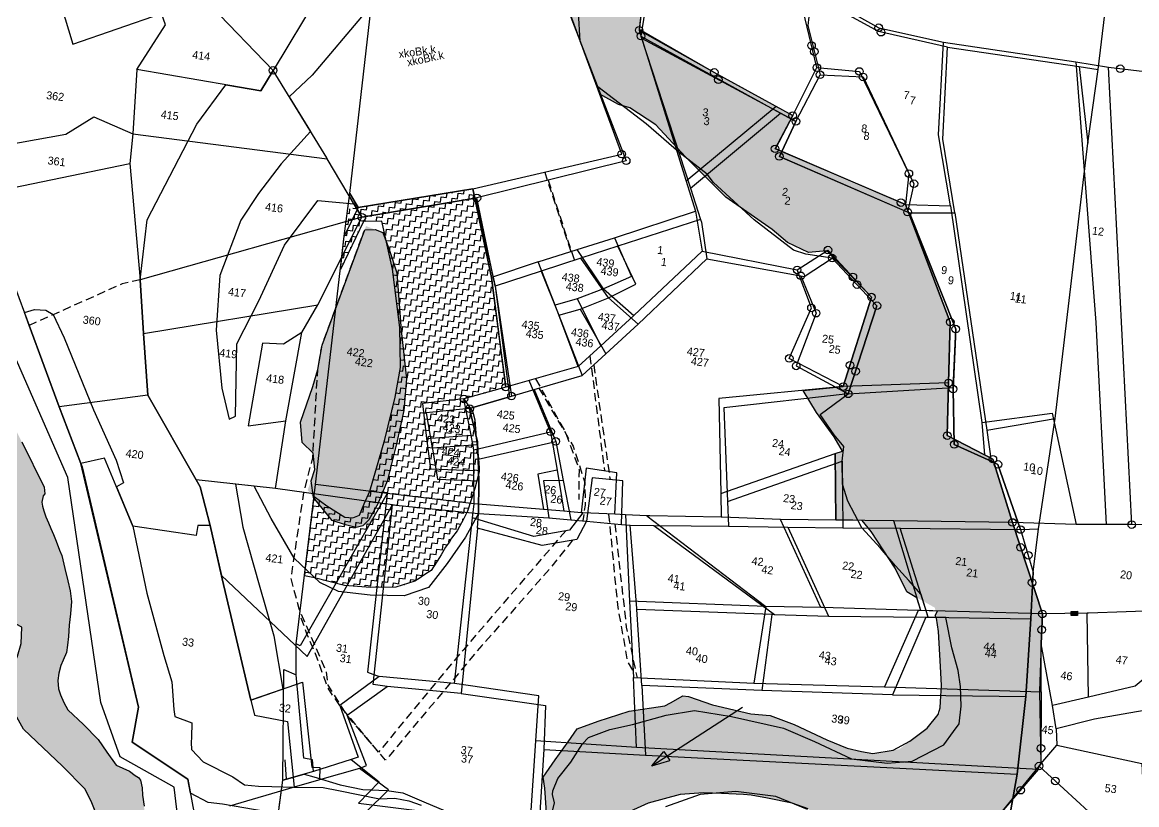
# Model space of a CAD drawing. Header units: metres. Extents: x 284220 to 286737, y 2014914 to 2019184.
# Drawn here: x 285398 to 286076, y 2017607 to 2018083 of the extents above; entities that cross this region are included whole.
import ezdxf
from ezdxf.enums import TextEntityAlignment as Align

# ---------------------------------------------------------------- set-up
doc = ezdxf.new("R2010")
doc.units = ezdxf.units.M
doc.header["$MEASUREMENT"] = 0
doc.linetypes.add('DASHED', pattern=[0.75, 0.5, -0.25])
for name, color, linetype in [('LINE_FOOTPATH', 1, 'DASHED'), ('OFF', 1, 'Continuous'), ('POLY_HATCH', 12, 'Continuous'), ('POLY_PARCEL', 6, 'Continuous'), ('POLY_WATER', 4, 'Continuous'), ('SYM_ARROW', 1, 'Continuous'), ('SYM_STONE', 1, 'Continuous'), ('TEXT_MAPIN', 7, 'Continuous'), ('TEXT_PARCEL', 7, 'Continuous')]:
    doc.layers.add(name, color=color, linetype=linetype)
doc.styles.add('TEXT_MAP', font='', dxfattribs={"height": 2.5})
doc.styles.get('TEXT_MAP').set_extended_font_data('Kruti Dev 050')
pattern_1 = [(356.61364, (284345.1716, 2016820.4153), (3.52002, 3.126719), [3.329182, -3.329182]), (86.61364, (284348.495, 2016820.2186), (-3.126719, 3.52002), [3.329182, -3.329182])]
pattern_2 = [(356.61364, (285447.549, 2016812.835), (3.52002, 3.126719), [3.329182, -3.329182]), (86.61364, (285450.8724, 2016812.6385), (-3.126719, 3.52002), [3.329182, -3.329182])]

# ---------------------------------------------------------------- blocks, each defined once
blk = doc.blocks.new('STONE')
blk.add_circle((0, 0), 0.851)
blk = doc.blocks.new('STONESQUAREFILLED')
blk.add_hatch(color=256).paths.add_polyline_path([(0.7, -0.48), (0.7, 0.48), (-0.7, 0.48), (-0.7, -0.48)])
blk.add_lwpolyline([(-0.7, 0.48), (0.7, 0.48), (0.7, -0.48), (-0.7, -0.48)], close=True)
blk = doc.blocks.new('ARROWASPECT')
h = blk.add_hatch(color=256)
h.paths.add_polyline_path([(2.85, -2.85), (3.72, -1.98), (0, 0)])
h.paths.add_polyline_path([(0, 0), (1.98, -3.72), (2.85, -2.85)])
for points in [[(0, 0), (17.15, -17.15)], [(0, 0), (1.98, -3.72)], [(0, 0), (3.72, -1.98)], [(3.72, -1.98), (1.98, -3.72)]]:
    blk.add_lwpolyline(points)
blk = doc.blocks.new('4423')
at = {"layer": 'POLY_HATCH'}
h = blk.add_hatch(dxfattribs=at)
h.set_pattern_fill('ZIGZAG', color=256, scale=26.633459, angle=-3.38636, style=0)
h.set_pattern_definition(pattern_1)
h.paths.add_polyline_path([(285494.35, 2018155.42), (285493.41, 2018162.2), (285483.11, 2018178.04), (285479.11, 2018189.37), (285455.23, 2018191.35), (285458.69, 2018174.11), (285463.03, 2018153.28), (285492.53, 2018139.52), (285493.88, 2018147.38)])
h.paths.add_polyline_path([(285601.42, 2017784.07), (285598.25, 2017763.82), (285594.19, 2017741.16), (285585.41, 2017714.97), (285576.4, 2017711.97), (285562.78, 2017715.56), (285546.97, 2017732.8), (285550.56, 2017745.39), (285548.77, 2017755.19), (285541.78, 2017761.04), (285540.17, 2017773.17), (285546.12, 2017794.93), (285548.38, 2017805.21), (285550.02, 2017820.04), (285571.81, 2017892.81), (285582.04, 2017889.6), (285591.61, 2017868.21), (285596.86, 2017831.68), (285601.76, 2017803.06)], flags=17)
h = blk.add_hatch(dxfattribs=at)
h.set_pattern_fill('ZIGZAG', color=256, scale=26.633459, angle=-3.38636, style=0)
h.set_pattern_definition(pattern_2)
h.paths.add_polyline_path([(285927.12, 2017789.74), (285925.88, 2017821.27), (285924.61, 2017857.68), (285893.3, 2017926.26), (285813.6, 2017954.8), (285822.62, 2017975.08), (285773.9, 2017997.97), (285727.61, 2018020.82), (285729.87, 2018063.45), (285717.29, 2018101.3), (285692.51, 2018124.41), (285642.21, 2018157.63), (285627.84, 2018151.89), (285597.42, 2018179.97), (285575.85, 2018188.54), (285570.43, 2018100.72), (285589.46, 2018102.71), (285617.24, 2018108.85), (285636.67, 2018114.72), (285647.83, 2018105.27), (285647.92, 2018090.22), (285666.32, 2018071.46), (285706.42, 2017980.51), (285718.12, 2017975.08), (285724.87, 2017973.43), (285741.16, 2017964.38), (285760.04, 2017946.45), (285785.8, 2017923.75), (285814.66, 2017906.16), (285824.21, 2017899.06), (285837.3, 2017893.93), (285848.22, 2017895.55), (285876.58, 2017869.65), (285863.15, 2017815.02), (285839.39, 2017811.23), (285848.01, 2017798.45), (285859.65, 2017784.68), (285865.12, 2017776.4), (285860.83, 2017774.76), (285863.73, 2017735), (285874.01, 2017735.53), (285879.5, 2017735.81), (285885.4, 2017729.43), (285893.19, 2017719.01), (285900.98, 2017708.58), (285908.89, 2017694.73), (285926.32, 2017686.37), (285926.74, 2017684.46), (285927.89, 2017684.5), (285927.13, 2017682.63), (285929.37, 2017672.34), (285933.1, 2017641.58), (285933.16, 2017630.49), (285933.32, 2017624.06), (285926.27, 2017614.09), (285910.46, 2017600.52), (285893.65, 2017596.72), (285879.28, 2017599.12), (285866.75, 2017603.29), (285846.67, 2017611.32), (285831.97, 2017615.62), (285820.27, 2017616.01), (285797.13, 2017619.87), (285782.41, 2017623.86), (285779, 2017624.06), (285768.84, 2017617.55), (285747.5, 2017612.85), (285729.32, 2017605.83), (285717.16, 2017600.32), (285712.32, 2017592.2), (285705.12, 2017581.11), (285698.56, 2017570.29), (285700.04, 2017563.66), (285703.77, 2017536), (285704.27, 2017536.16), (285713.04, 2017540.68), (285716.12, 2017544.91), (285735.78, 2017545.88), (285745.35, 2017549.67), (285762.39, 2017558.62), (285781.15, 2017564.99), (285794.97, 2017566.97), (285805.89, 2017567.26), (285823.5, 2017567.47), (285846.42, 2017564.67), (285858.19, 2017561.36), (285868.4, 2017554.84), (285874.13, 2017549.57), (285884.61, 2017542.41), (285893.72, 2017538.44), (285892.25, 2017529.5), (285876.06, 2017534.82), (285848.44, 2017541.59), (285849.22, 2017528.69), (285899.68, 2017509.21), (285916.76, 2017502.8), (285933.98, 2017521.97), (285953.19, 2017542.5), (285968.27, 2017559.15), (285995.52, 2017597.03), (285992, 2017640.43), (285991.23, 2017668.81), (285990.74, 2017686.76), (285969.39, 2017740.29), (285955.27, 2017777.38)])
h = blk.add_hatch(dxfattribs=at)
h.set_pattern_fill('ZIGZAG', color=256, scale=26.633459, angle=-3.38636, style=0)
h.set_pattern_definition(pattern_1)
h.paths.add_polyline_path([(285539.94, 2017218.12), (285539.27, 2017220.93), (285534.83, 2017220.79), (285514.31, 2017220.14), (285512.03, 2017223.84), (285510.83, 2017226.64), (285511.31, 2017229.01), (285512.83, 2017231.65), (285514.01, 2017234.31), (285515.56, 2017237.29), (285516.74, 2017239.95), (285518.24, 2017242.25), (285519.38, 2017244.23), (285521.03, 2017254.72), (285521.25, 2017258.46), (285522.13, 2017267.63), (285523.28, 2017275.41), (285524.66, 2017281.47), (285525.65, 2017286.54), (285526.57, 2017290.58), (285527.47, 2017294.28), (285528.37, 2017297.98), (285528.59, 2017301.73), (285527.77, 2017311.59), (285524.87, 2017314.49), (285522.58, 2017325.34), (285520.51, 2017338.99), (285517.21, 2017352.5), (285512.65, 2017366.9), (285518, 2017367.81), (285484.11, 2017405.73), (285486.02, 2017419.9), (285484.12, 2017434.01), (285474.16, 2017427.43), (285468.06, 2017423.39), (285466.15, 2017424.83), (285465.89, 2017426.21), (285464.81, 2017431.05), (285465.04, 2017434.79), (285465.18, 2017437.18), (285466, 2017439.52), (285466.84, 2017442.2), (285468.4, 2017445.52), (285470.93, 2017447.76), (285472.31, 2017454.03), (285470.52, 2017458.57), (285468.96, 2017461.06), (285466.6, 2017467.34), (285465.46, 2017471.16), (285464.18, 2017478.41), (285463.06, 2017482.57), (285463.11, 2017489.06), (285463.31, 2017492.46), (285463.95, 2017497.54), (285464.01, 2017504.37), (285463.33, 2017510.21), (285463.03, 2017516.71), (285462.46, 2017524.26), (285462.16, 2017530.76), (285461.2, 2017537.65), (285459.88, 2017544.21), (285459.46, 2017548.68), (285458.02, 2017553.2), (285456.74, 2017554.64), (285454.76, 2017555.78), (285451.13, 2017558.04), (285443.02, 2017561.11), (285436.97, 2017568.64), (285431.25, 2017575.81), (285421.84, 2017584.22), (285412.07, 2017592.3), (285409.25, 2017596.57), (285407.13, 2017601.13), (285405.63, 2017604.64), (285404.89, 2017609.46), (285405.15, 2017613.88), (285406.11, 2017618.6), (285407.33, 2017621.95), (285408.98, 2017626.63), (285409.24, 2017631.05), (285409.54, 2017636.15), (285409.6, 2017642.98), (285410.01, 2017649.78), (285410.11, 2017657.29), (285408.77, 2017663.51), (285407.07, 2017669.42), (285404.77, 2017676.72), (285402.49, 2017684.37), (285400.97, 2017687.53), (285398.55, 2017692.79), (285396.72, 2017696.66), (285394.88, 2017700.18), (285393.36, 2017703.34), (285391.52, 2017706.87), (285390.02, 2017710.37), (285389.16, 2017713.15), (285388.62, 2017715.57), (285389.18, 2017719.3), (285389.94, 2017720.62), (285389.45, 2017724.62), (285374.26, 2017750.78), (285357.19, 2017779.79), (285341.26, 2017799.17), (285328.71, 2017818), (285325.01, 2017824.71), (285320.24, 2017836.6), (285317.18, 2017848.39), (285314.01, 2017863.94), (285304.74, 2017881.47), (285302.74, 2017888.07), (285303.68, 2017892.46), (285306.65, 2017896.38), (285319.44, 2017904.84), (285319.23, 2017912.7), (285314.65, 2017927.66), (285312.16, 2017931.9), (285299.73, 2017946.97), (285285.58, 2017956.01), (285277.95, 2017959.87), (285273.39, 2017963.55), (285273.79, 2017964.56), (285280.02, 2017965.89), (285289.75, 2017968.73), (285292.29, 2017971.31), (285293.44, 2017979.1), (285292.58, 2017987.68), (285285.6, 2018010.2), (285275.45, 2018029.23), (285266.59, 2018041.03), (285253.17, 2018051.04), (285241.2, 2018056.53), (285221.41, 2018065.67), (285211.35, 2018071.61), (285189.07, 2018084.01), (285177.29, 2018090.69), (285162.98, 2018097), (285160.77, 2018082.79), (285177.11, 2018074.14), (285169.03, 2018067.47), (285162.89, 2018060.38), (285160.14, 2018060.64), (285150.25, 2018060.88), (285145.44, 2018060.48), (285131.23, 2018056.89), (285120.74, 2018052.87), (285106.21, 2018031.32), (285074.97, 2017984.44), (285058.91, 2017959.69), (285065.86, 2017957.83), (285089.25, 2017955.62), (285106.63, 2017949.65), (285116.64, 2017944.52), (285129.19, 2017933.47), (285144.79, 2017918.12), (285154.84, 2017906.8), (285167.27, 2017893.7), (285187.75, 2017877.23), (285196.43, 2017871.26), (285200.7, 2017876.63), (285228.12, 2017853.69), (285238.82, 2017838.16), (285243.24, 2017829.24), (285250.37, 2017810.26), (285266.49, 2017782.92), (285281.43, 2017756.48), (285301.88, 2017739.6), (285309, 2017733.59), (285316.56, 2017737.9), (285328.68, 2017738.82), (285340.66, 2017734.28), (285362.89, 2017711.4), (285365.51, 2017703.02), (285364.73, 2017683.7), (285372.99, 2017674.99), (285370.28, 2017669.3), (285374.76, 2017643.09), (285381.39, 2017640.01), (285381.67, 2017630.18), (285379.94, 2017622.6), (285373.97, 2017608.44), (285375.37, 2017595.97), (285386.33, 2017579.1), (285410.88, 2017558.56), (285425.08, 2017545.76), (285429.36, 2017538.68), (285436.59, 2017523.74), (285439.14, 2017516.33), (285439.24, 2017510.78), (285438.23, 2017501.02), (285437.85, 2017494.64), (285437.85, 2017487.38), (285438.45, 2017475.82), (285445.48, 2017457.47), (285455.49, 2017438.95), (285441.88, 2017425.95), (285447.93, 2017404.04), (285450.84, 2017389.28), (285452.33, 2017378.68), (285456.94, 2017369.87), (285464.6, 2017362.16), (285465.99, 2017349.7), (285465.57, 2017342.47), (285466.19, 2017324.07), (285466.96, 2017308.23), (285465.83, 2017296.35), (285461.36, 2017278.68), (285454.65, 2017266.27), (285446.03, 2017257.82), (285443.09, 2017242.81), (285451.2, 2017235.5), (285459.61, 2017226.04), (285465.84, 2017208.6), (285478.63, 2017193.75), (285490.2, 2017179.83), (285496.25, 2017166.67), (285499.25, 2017159.66), (285500.18, 2017146.37), (285501.85, 2017137.08), (285568.68, 2017161.38), (285563.4, 2017174.03), (285557.47, 2017183.6), (285555.37, 2017182.7), (285549.37, 2017180.37)])
h = blk.add_hatch(dxfattribs=at)
h.set_pattern_fill('ZIGZAG', color=256, scale=26.633459, angle=-3.38636, style=0)
h.set_pattern_definition(pattern_2)
h.paths.add_polyline_path([(285597.79, 2017809.57), (285595.7, 2017791.63), (285591.12, 2017766), (285584.12, 2017734.53), (285581.28, 2017726.86), (285578.19, 2017718.07), (285570.18, 2017717.97), (285558.95, 2017724.09), (285551.05, 2017729.33), (285548.25, 2017681.44), (285554.34, 2017680.74), (285572.55, 2017677.28), (285588.22, 2017677.03), (285603.29, 2017678.18), (285614.49, 2017682.44), (285616.98, 2017684.33), (285624.05, 2017689.9), (285627.83, 2017696.72), (285631.44, 2017703.93), (285638.49, 2017715.52), (285641.36, 2017721.74), (285643.34, 2017726.4), (285646.89, 2017740.16), (285648.85, 2017750.27), (285648.65, 2017752.66), (285647.95, 2017758.16), (285645.62, 2017770.56), (285644.2, 2017781.21), (285642.76, 2017785.73), (285636.91, 2017793.27), (285661.42, 2017801.87), (285657.45, 2017822.17), (285648.73, 2017866.87), (285634.28, 2017919.13), (285560.29, 2017902.27), (285559.2, 2017885.95), (285558.17, 2017865.93), (285570.07, 2017895.55), (285581.1, 2017896.44), (285589.31, 2017868.01), (285595.8, 2017833.55)])
at = {"layer": 'LINE_FOOTPATH', "ltscale": 10, "flags": 128}
for points in [[(285676.54, 2017931.87), (285695.11, 2017885.38)], [(285678.87, 2017927.18), (285697.57, 2017880.24)], [(285707.17, 2017712.96), (285694.27, 2017694.47), (285657.02, 2017646.59), (285603.82, 2017574.45), (285579.06, 2017599.72), (285566.62, 2017617.11), (285565.03, 2017624.99), (285546.44, 2017661.49), (285540.41, 2017679.3), (285544.75, 2017731.07), (285548.8, 2017752.33), (285548.38, 2017805.21), (285550.02, 2017820.04), (285571.13, 2017890.55)], [(285438.89, 2017852.19), (285428.24, 2017849.01), (285374.34, 2017820.65)], [(285710.5, 2017823.84), (285723.61, 2017755.56)], [(285713.13, 2017818.53), (285727.29, 2017750.59)], [(285678.96, 2017808.05), (285699.08, 2017776.74), (285708.38, 2017755.41), (285709.3, 2017737.54)], [(285681.25, 2017802.56), (285704.02, 2017769.12), (285712.38, 2017747.88), (285713.35, 2017734.42), (285712.53, 2017724.83)], [(285727.71, 2017729.96), (285736.45, 2017676), (285744.68, 2017642.2), (285748.45, 2017636.84)], [(285731.78, 2017724.34), (285742.61, 2017662.95), (285750.97, 2017633.12)], [(285702.72, 2017718.35), (285645.92, 2017643.1), (285599.22, 2017578.9), (285574.31, 2017605.29), (285566.71, 2017615.13), (285558.57, 2017633.75), (285551.98, 2017646.86), (285546.9, 2017658.52)]]:
    blk.add_lwpolyline(points, dxfattribs=at)
at = {"layer": 'OFF'}
for points in [[(286003.38, 2018014.32), (286047.75, 2018802.53)], [(285560.92, 2017911.65), (285572.48, 2018141.47)], [(285999.95, 2017969.78), (286003.38, 2018014.32)], [(285991.01, 2017804.15), (285999.95, 2017969.78)], [(285559.2, 2017885.95), (285560.92, 2017911.65)], [(285551.47, 2017736.4), (285559.2, 2017885.95)], [(285985.21, 2017737.4), (285991.01, 2017804.15)], [(285545.85, 2017640.52), (285551.47, 2017736.4)], [(285983.67, 2017711.47), (285985.21, 2017737.4)], [(285984.06, 2017683.33), (285983.67, 2017711.47)], [(285983.97, 2017636.7), (285984.06, 2017683.33)], [(285547.13, 2017622.07), (285545.85, 2017640.52)], [(285981.86, 2017590.01), (285983.97, 2017636.7)], [(285543.17, 2017558.48), (285539.55, 2017624.63), (285547.13, 2017622.07)], [(285978.35, 2017559.45), (285981.86, 2017590.01)], [(285536.89, 2017467.84), (285543.17, 2017558.48)]]:
    blk.add_lwpolyline(points, dxfattribs=at)
at = {"layer": 'POLY_HATCH'}
for points in [[(285729.87, 2018063.45), (285727.61, 2018020.82), (285773.9, 2017997.97), (285822.62, 2017975.08), (285813.6, 2017954.8), (285893.3, 2017926.26), (285924.61, 2017857.68), (285925.88, 2017821.27), (285927.12, 2017789.74), (285950.18, 2017779.62), (285955.27, 2017777.38), (285969.39, 2017740.29), (285990.74, 2017686.76), (285991.23, 2017668.81), (285992, 2017640.43), (285995.52, 2017597.03), (285968.27, 2017559.15)], [(285858.19, 2017561.36), (285848.39, 2017564.12), (285833.56, 2017566.24), (285823.66, 2017567.45), (285818.99, 2017567.42), (285805.89, 2017567.26), (285794.97, 2017566.97), (285781.15, 2017564.99), (285762.39, 2017558.62), (285745.35, 2017549.67)], [(285542.05, 2017542.33), (285543.17, 2017558.48), (285545.23, 2017559.23), (285555.6, 2017562.94), (285561.55, 2017561.73), (285577.53, 2017557.98), (285591.42, 2017555.91), (285605.78, 2017556.31), (285615.38, 2017555.43), (285628.2, 2017550.94), (285641.33, 2017546.42)], [(285701.99, 2017549.22), (285700.04, 2017563.66), (285698.56, 2017570.29), (285705.12, 2017581.11), (285712.32, 2017592.2), (285717.16, 2017600.32), (285729.32, 2017605.83), (285747.5, 2017612.85), (285768.64, 2017617.51), (285771.88, 2017619.5), (285779, 2017624.06), (285782.41, 2017623.86), (285797.13, 2017619.87), (285820.27, 2017616.01), (285831.97, 2017615.62), (285846.67, 2017611.32), (285866.75, 2017603.29), (285879.28, 2017599.12), (285887.92, 2017597.68), (285894.73, 2017596.96), (285906.73, 2017599.68), (285916.43, 2017605.64), (285926.27, 2017614.09), (285932.39, 2017622.75), (285933.25, 2017626.75), (285933.16, 2017630.49), (285933.11, 2017640.15), (285931.91, 2017651.43), (285929.37, 2017672.34), (285927.66, 2017680.23), (285926.82, 2017681.84), (285927.89, 2017684.5), (285918, 2017684.15), (285915.2, 2017691.7), (285908.89, 2017694.73), (285900.98, 2017708.58), (285893.19, 2017719.01), (285885.4, 2017729.43), (285879.5, 2017735.81), (285874.01, 2017735.53), (285863.73, 2017735), (285860.83, 2017774.76), (285865.12, 2017776.4), (285859.65, 2017784.68), (285848.01, 2017798.45), (285839.39, 2017811.23), (285863.15, 2017815.02), (285876.58, 2017869.65), (285848.22, 2017895.55), (285837.3, 2017893.93), (285824.21, 2017899.06), (285814.66, 2017906.16), (285785.8, 2017923.75), (285760.04, 2017946.45), (285741.16, 2017964.38), (285724.87, 2017973.43), (285718.12, 2017975.08), (285706.42, 2017980.51), (285666.54, 2018070.95)], [(285370.99, 2017828.21), (285376.78, 2017830.28), (285383.56, 2017830.44), (285388.28, 2017827.99), (285395.59, 2017814.51), (285415.96, 2017772.72), (285431.43, 2017743.34), (285436.56, 2017730.07), (285432.55, 2017727.49), (285443.94, 2017704.62), (285454.75, 2017665.11), (285467.25, 2017628.57), (285473.1, 2017613.01), (285475.23, 2017596.53), (285476.12, 2017592.53), (285486.65, 2017589.37), (285487.03, 2017580.71), (285486.85, 2017577.62), (285487.44, 2017573.36), (285494.93, 2017566.43), (285513.08, 2017558.59), (285520.43, 2017554.21), (285528.88, 2017554), (285536.8, 2017554.37), (285550.1, 2017554.81), (285567.61, 2017555.65), (285576.86, 2017554.54), (285601.54, 2017551.1), (285610.83, 2017551.96), (285619.22, 2017550.9), (285626.71, 2017548.77)], [(285704.99, 2017547.83), (285706.28, 2017555.36), (285704.87, 2017560.24), (285705.01, 2017562.48), (285707.42, 2017569.95), (285714.52, 2017580.24), (285720.84, 2017591.7), (285724.18, 2017595.73), (285736.63, 2017601.2), (285750.02, 2017605.06), (285769.71, 2017611.96), (285786.54, 2017615.9), (285808.83, 2017613.68), (285840.37, 2017608.68), (285859.43, 2017601.83), (285882.22, 2017592.86), (285903.66, 2017591.59), (285918.6, 2017593.85), (285936.74, 2017604.87), (285942.15, 2017613.07), (285945.12, 2017617.82), (285945.76, 2017628.54), (285944.66, 2017640.25), (285942.53, 2017649.79), (285937.94, 2017663.06), (285933.11, 2017680.89), (285922.62, 2017680.39), (285917.48, 2017693.77), (285909.64, 2017701.75), (285901.15, 2017709.87), (285891.43, 2017719.85), (285879.5, 2017731.26), (285870.14, 2017746.66), (285866.29, 2017756.63), (285865.32, 2017770.36), (285865.79, 2017779.18), (285859.46, 2017785.83), (285850.29, 2017797.58), (285866.33, 2017810.9), (285880.19, 2017864.64), (285851.6, 2017891.46), (285835.63, 2017892.82), (285828.12, 2017894.6), (285803.55, 2017911.3), (285777.87, 2017932.08), (285773.73, 2017936.78), (285755.88, 2017948.81), (285735.41, 2017964.62), (285704.99, 2017984.89), (285692.74, 2018011.56), (285690.58, 2018028.47)], [(285563.18, 2018020.47), (285533.94, 2017980.98), (285520.97, 2017967.19), (285535.04, 2017947.27), (285518.62, 2017926.76), (285506.31, 2017908.22), (285496.79, 2017891.53), (285486.27, 2017857.64), (285486.12, 2017824.94), (285491.71, 2017790.55), (285497.36, 2017772.29), (285501.06, 2017774.31), (285499.13, 2017817.45), (285510.58, 2017844.11), (285523.81, 2017878.28), (285542.06, 2017906.33), (285563.73, 2017905.66), (285568.97, 2017897.96), (285636.06, 2017913.57), (285651.29, 2017861.92), (285663.96, 2017796.33), (285640.62, 2017787.65), (285646.55, 2017768.07), (285648.88, 2017744.92), (285649.95, 2017725.32), (285643.12, 2017710.77), (285633.18, 2017694.33), (285622.87, 2017679.25), (285608.63, 2017673.37), (285588.39, 2017672.33), (285569.17, 2017673.47), (285557.67, 2017678), (285541.44, 2017691.53), (285526.19, 2017714.37), (285514.76, 2017733.11), (285503.57, 2017733.6), (285509.68, 2017708.17), (285521.58, 2017674.31), (285532.37, 2017644.54), (285539.6, 2017612.91), (285521.01, 2017605.14), (285499.32, 2017676.55), (285489.97, 2017708.04), (285482.55, 2017730.71), (285479.98, 2017734.64), (285447.85, 2017783.54), (285442.92, 2017820.26), (285438.89, 2017852.19), (285440.85, 2017888.26), (285466.75, 2017947.22), (285482.63, 2017971.94), (285503.87, 2017969.68), (285510.29, 2017982.31), (285430.92, 2018054.97)], [(285732.65, 2018057.28), (285728.83, 2018016.83), (285815.27, 2017976.16), (285824.76, 2017971.7), (285816.15, 2017950.21), (285896.09, 2017921.35), (285928.13, 2017853.73), (285928.84, 2017817.74), (285931.62, 2017784.69), (285954.36, 2017776.04), (285958.53, 2017774.45), (285974.5, 2017736.37), (285983.67, 2017711.47), (285984.06, 2017683.33), (285983.97, 2017636.7), (285981.86, 2017590.01), (285978.35, 2017559.45)], [(285857.76, 2017561.05), (285838.42, 2017567.58), (285814.29, 2017569), (285793.02, 2017565.78), (285772.78, 2017557.12)], [(285546.7, 2017537.74), (285507.94, 2017541.82), (285499.45, 2017542.32), (285488.5, 2017547.17), (285486.42, 2017555.5), (285451.6, 2017575.43), (285454.08, 2017596.57), (285410.36, 2017740), (285395.37, 2017773.22), (285374.34, 2017820.65), (285370.99, 2017828.21)], [(285374.26, 2017750.78), (285389.45, 2017724.62), (285389.94, 2017720.62), (285389.18, 2017719.3), (285388.62, 2017715.57), (285389.16, 2017713.15), (285390.02, 2017710.37), (285391.52, 2017706.87), (285393.36, 2017703.34), (285394.88, 2017700.18), (285396.72, 2017696.66), (285398.55, 2017692.79), (285400.97, 2017687.53), (285402.49, 2017684.37), (285404.77, 2017676.72), (285407.07, 2017669.42), (285408.77, 2017663.51), (285410.11, 2017657.29), (285410.01, 2017649.78), (285409.6, 2017642.98), (285409.54, 2017636.15), (285409.24, 2017631.05), (285408.98, 2017626.63), (285407.33, 2017621.95), (285406.11, 2017618.6), (285405.15, 2017613.88), (285404.89, 2017609.46), (285405.63, 2017604.64), (285407.13, 2017601.13), (285409.25, 2017596.57), (285412.07, 2017592.3), (285421.84, 2017584.22), (285431.25, 2017575.81), (285436.97, 2017568.64), (285443.02, 2017561.11), (285451.13, 2017558.04), (285454.76, 2017555.78), (285456.74, 2017554.64), (285458.02, 2017553.2), (285459.46, 2017548.68), (285459.88, 2017544.21), (285461.2, 2017537.65)], [(285634.28, 2017919.13), (285648.73, 2017866.87), (285657.45, 2017822.17), (285661.42, 2017801.87), (285636.91, 2017793.27), (285642.76, 2017785.73), (285644.2, 2017781.21), (285645.62, 2017770.56), (285647.95, 2017758.16), (285648.65, 2017752.66), (285648.85, 2017750.27), (285646.89, 2017740.16), (285643.34, 2017726.4), (285641.36, 2017721.74), (285637.84, 2017714.11), (285634.84, 2017709.52), (285633.68, 2017707.2), (285631.44, 2017703.93), (285629.12, 2017699.29), (285628.34, 2017697.63), (285623.76, 2017689.38), (285620.2, 2017686.87), (285616.98, 2017684.33), (285614.49, 2017682.44), (285603.29, 2017678.18), (285588.22, 2017677.03), (285572.55, 2017677.28), (285554.34, 2017680.74), (285548.25, 2017681.44), (285551.05, 2017729.33), (285558.95, 2017724.09), (285570.18, 2017717.97), (285570.18, 2017717.97), (285574.96, 2017718.03), (285578.82, 2017719.85), (285581.28, 2017726.86), (285584.12, 2017734.53), (285591.12, 2017766), (285595.7, 2017791.63), (285597.79, 2017809.57), (285595.8, 2017833.55), (285589.31, 2017868.01), (285581.1, 2017896.44), (285570.07, 2017895.55), (285558.17, 2017865.93), (285559.2, 2017885.95), (285560.92, 2017911.65), (285566.36, 2017903.65), (285634.28, 2017919.13)], [(285562.78, 2017715.56), (285550.74, 2017728.69), (285548.6, 2017738.52), (285550.56, 2017745.39), (285548.77, 2017755.19), (285541.78, 2017761.04), (285540.17, 2017773.17), (285546.12, 2017794.93), (285548.38, 2017805.21), (285550.02, 2017820.04), (285571.13, 2017890.55), (285577.46, 2017891.04), (285582.04, 2017889.6), (285586.49, 2017879.64), (285591.91, 2017866.13), (285596.86, 2017831.68), (285601.76, 2017803.06), (285601.42, 2017784.07), (285598.25, 2017763.82), (285594.19, 2017741.16), (285589.52, 2017727.22), (285584.62, 2017717.28), (285581.3, 2017713.6), (285577.34, 2017712.28), (285570.81, 2017713.44), (285562.78, 2017715.56)], [(285436.59, 2017523.74), (285429.36, 2017538.68), (285425.08, 2017545.76), (285410.88, 2017558.56), (285386.33, 2017579.1), (285375.37, 2017595.97), (285373.97, 2017608.44), (285379.94, 2017622.6), (285381.67, 2017630.18), (285381.39, 2017640.01), (285374.76, 2017643.09), (285370.28, 2017669.3), (285372.99, 2017674.99), (285364.73, 2017683.7), (285365.51, 2017703.02), (285362.89, 2017711.4), (285340.66, 2017734.28), (285328.68, 2017738.82), (285316.56, 2017737.9), (285309, 2017733.59)]]:
    blk.add_lwpolyline(points, dxfattribs=at)
at = {"layer": 'POLY_PARCEL'}
for points in [[(285642.21, 2018157.63), (285692.51, 2018124.41), (285717.29, 2018101.3), (285729.87, 2018063.45), (285727.58, 2018020.3)], [(285634.28, 2017919.13), (285721.84, 2017945.53), (285666.54, 2018070.95), (285647.65, 2018134.7), (285625.46, 2018150.94)], [(285642.21, 2018154.13), (285693.5, 2018120.5), (285719.05, 2018097.41), (285732.65, 2018057.28), (285728.83, 2018016.83)], [(285626.48, 2018146.29), (285648.57, 2018129.74), (285668.44, 2018064.45), (285724.8, 2017941.78), (285637.01, 2017913.87)], [(285510.29, 2017982.31), (285430.92, 2018054.97)], [(285837.54, 2018047), (285870.68, 2018030.86), (285909.86, 2018024.72)], [(285912.49, 2018021.8), (285870.76, 2018028.53), (285839.29, 2018043.25)], [(285835.2, 2018004.69), (285824.77, 2018038.3), (285825.69, 2018038.92)], [(285828.56, 2018034.73), (285828.25, 2018029.46), (285837.35, 2018000.52)], [(285534.4, 2018028.88), (285510.29, 2017982.31)], [(285920.42, 2017927.08), (285910.4, 2017969.12), (285909.86, 2018024.72)], [(285909.86, 2018024.72), (285989.67, 2018018.03)], [(285912.49, 2018021.8), (285991.9, 2018015.4)], [(285923.17, 2017923.06), (285913.21, 2017966.7), (285912.49, 2018021.8)], [(285727.58, 2018020.3), (285768.08, 2017914.36)], [(285727.58, 2018020.3), (285775.59, 2017997.13), (285822.62, 2017975.08)], [(285728.83, 2018016.83), (285764.24, 2017927.79)], [(285815.27, 2017976.16), (285729.43, 2018015.32)], [(285989.67, 2018018.03), (286011.51, 2017863.06)], [(285989.67, 2018018.03), (286009.46, 2018016.07)], [(285991.9, 2018015.4), (286003.38, 2018014.32)], [(285991.9, 2018015.4), (285999.95, 2017969.78)], [(286040.8, 2017743.55), (286009.46, 2018016.07)], [(286009.46, 2018016.07), (286044.81, 2018014.01), (286087.22, 2018015.54)], [(285380.93, 2018013.67), (285389.73, 2017990.44), (285441.5, 2018012.01)], [(285428.84, 2017977.67), (285444.21, 2018005.38), (285441.5, 2018012.01)], [(285822.62, 2017975.08), (285835.2, 2018004.69)], [(285835.2, 2018004.69), (285860.77, 2018003.99), (285894.21, 2017944.81), (285893.3, 2017926.26)], [(285824.76, 2017971.7), (285837.35, 2018000.52)], [(285837.35, 2018000.52), (285863.17, 2018000.88), (285897.61, 2017939), (285894.96, 2017921.76)], [(285510.29, 2017982.31), (285503.87, 2017969.68), (285428.84, 2017977.67)], [(285546.08, 2017931.62), (285545.76, 2017932.09), (285510.29, 2017982.31)], [(285428.84, 2017977.67), (285428.84, 2017939.02)], [(285812.34, 2017979.9), (285761.41, 2017931.9)], [(285764.24, 2017927.79), (285815.27, 2017976.16)], [(285893.3, 2017926.26), (285813.32, 2017954.55), (285822.62, 2017975.08)], [(285824.76, 2017971.7), (285815.27, 2017976.16)], [(285894.96, 2017921.76), (285816.15, 2017950.21), (285824.76, 2017971.7)], [(285343.72, 2017925.17), (285388.79, 2017936.37), (285404.87, 2017947.78), (285428.84, 2017939.02)], [(285428.84, 2017939.02), (285428.27, 2017921.32)], [(285428.84, 2017939.02), (285546.08, 2017931.62)], [(285568.97, 2017897.96), (285546.08, 2017931.62)], [(285764.24, 2017927.79), (285771.53, 2017909.47)], [(285353.18, 2017900.73), (285428.27, 2017921.32)], [(285428.27, 2017921.32), (285438.89, 2017852.19)], [(285893.3, 2017926.26), (285920.42, 2017927.08)], [(285925.88, 2017821.27), (285924.61, 2017857.68), (285893.3, 2017926.26)], [(285896.09, 2017921.35), (285894.96, 2017921.76)], [(285896.09, 2017921.35), (285923.17, 2017923.06)], [(285928.82, 2017818.67), (285928.13, 2017853.73), (285896.09, 2017921.35)], [(285920.42, 2017927.08), (285947.22, 2017798.95)], [(285923.17, 2017923.06), (285950.6, 2017794.41)], [(285634.28, 2017919.13), (285566.36, 2017903.65)], [(285648.73, 2017866.87), (285634.28, 2017919.13)], [(285720.78, 2017895.21), (285768.08, 2017914.36)], [(285768.08, 2017914.36), (285773.59, 2017890.65)], [(285566.36, 2017903.65), (285560.92, 2017911.65)], [(285637.01, 2017913.87), (285636.06, 2017913.57), (285568.97, 2017897.96)], [(285651.29, 2017861.92), (285637.01, 2017913.87)], [(285771.53, 2017909.47), (285723.03, 2017890.3)], [(285771.53, 2017909.47), (285772.12, 2017907.99), (285776.74, 2017886.13)], [(285566.36, 2017903.65), (285559.2, 2017885.95)], [(285568.97, 2017897.96), (285438.89, 2017852.19)], [(285545.9, 2017843.98), (285568.97, 2017897.96)], [(285698.85, 2017886.81), (285720.78, 2017895.21)], [(285720.78, 2017895.21), (285732.43, 2017872.75), (285716.14, 2017864.45)], [(285831.12, 2017883.04), (285848.77, 2017896.04), (285876.58, 2017869.65), (285863.15, 2017815.02)], [(285723.03, 2017890.3), (285701.35, 2017881.73)], [(285719.37, 2017859.08), (285735.27, 2017868.29), (285723.03, 2017890.3)], [(285773.59, 2017890.65), (285735.2, 2017849.66)], [(285773.59, 2017890.65), (285831.12, 2017883.04)], [(285833.48, 2017879.64), (285835.51, 2017879.4), (285851.6, 2017891.46), (285880.19, 2017864.64), (285866.33, 2017810.9)], [(285675.97, 2017878.05), (285698.85, 2017886.81)], [(285701.35, 2017881.73), (285678.27, 2017872.6)], [(285716.14, 2017864.45), (285698.85, 2017886.81)], [(285719.37, 2017859.08), (285701.35, 2017881.73)], [(285738.07, 2017844.65), (285776.74, 2017886.13)], [(285776.74, 2017886.13), (285833.48, 2017879.64)], [(285863.15, 2017815.02), (285829.76, 2017829.88), (285841.12, 2017860.85), (285831.12, 2017883.04)], [(285675.97, 2017878.05), (285648.73, 2017866.87)], [(285687.8, 2017852.78), (285675.97, 2017878.05)], [(285833.48, 2017879.64), (285844.12, 2017857.89), (285834.19, 2017825.61), (285866.33, 2017810.9)], [(285678.27, 2017872.6), (285651.29, 2017861.92)], [(285678.27, 2017872.6), (285690.32, 2017846.96)], [(285661.42, 2017801.87), (285648.73, 2017866.87)], [(285651.29, 2017861.92), (285665.18, 2017796.77)], [(285716.14, 2017864.45), (285700.69, 2017857.31)], [(285716.14, 2017864.45), (285735.2, 2017849.66)], [(286011.51, 2017863.06), (286025.44, 2017742.56)], [(285700.69, 2017857.31), (285687.8, 2017852.78)], [(285700.69, 2017857.31), (285716.64, 2017830.26)], [(285702.91, 2017851.4), (285719.37, 2017859.08)], [(285719.37, 2017859.08), (285738.07, 2017844.65)], [(285438.89, 2017852.19), (285442.92, 2017820.26)], [(285703.85, 2017816.89), (285687.8, 2017852.78)], [(285690.32, 2017846.96), (285702.91, 2017851.4)], [(285702.91, 2017851.4), (285719.98, 2017825.69)], [(285735.2, 2017849.66), (285716.64, 2017830.26)], [(285442.92, 2017820.26), (285545.9, 2017843.98)], [(285537.54, 2017826.74), (285545.9, 2017843.98)], [(285690.32, 2017846.96), (285706.6, 2017811.68)], [(285719.98, 2017825.69), (285738.07, 2017844.65)], [(285716.64, 2017830.26), (285703.85, 2017816.89)], [(285537.54, 2017826.74), (285526.91, 2017819.09), (285514.36, 2017818.88), (285509.04, 2017768.88), (285531.19, 2017773.37)], [(285531.19, 2017773.37), (285537.54, 2017826.74)], [(285706.6, 2017811.68), (285719.98, 2017825.69)], [(285925.88, 2017821.27), (285863.15, 2017815.02)], [(285950.18, 2017779.62), (285927.12, 2017789.74), (285925.88, 2017821.27)], [(285442.92, 2017820.26), (285447.85, 2017783.54)], [(285703.85, 2017816.89), (285675.14, 2017806.69)], [(285863.15, 2017815.02), (285789.2, 2017803.22), (285793.97, 2017746.6)], [(285866.33, 2017810.9), (285928.82, 2017818.67)], [(285954.36, 2017776.04), (285931.62, 2017784.69), (285928.84, 2017817.74), (285928.82, 2017818.67)], [(285678.46, 2017801.55), (285706.6, 2017811.68)], [(285866.33, 2017810.9), (285792.57, 2017797.8), (285798.27, 2017741.97)], [(285661.42, 2017801.87), (285636.91, 2017793.27)], [(285675.14, 2017806.69), (285661.42, 2017801.87)], [(285665.18, 2017796.77), (285678.46, 2017801.55)], [(285689.95, 2017776.93), (285675.14, 2017806.69)], [(285678.46, 2017801.55), (285693.38, 2017771.37)], [(285947.22, 2017798.95), (285989.03, 2017807.21), (286007.5, 2017741.58)], [(285950.6, 2017794.41), (285991.01, 2017804.15)], [(285640.62, 2017787.65), (285663.96, 2017796.33), (285665.18, 2017796.77)], [(285947.22, 2017798.95), (285950.18, 2017779.62)], [(285950.6, 2017794.41), (285954.36, 2017776.04)], [(285636.91, 2017793.27), (285612.22, 2017789.02), (285616.11, 2017768.1)], [(285640.62, 2017787.65), (285614.88, 2017783.42), (285619.84, 2017762.79)], [(285642.56, 2017771.93), (285636.91, 2017793.27)], [(285646.71, 2017766.52), (285646.55, 2017768.07), (285640.62, 2017787.65)], [(285447.85, 2017783.54), (285395.37, 2017773.22)], [(285447.85, 2017783.54), (285479.98, 2017734.64)], [(285644.83, 2017763.2), (285689.95, 2017776.93)], [(285689.95, 2017776.93), (285695.26, 2017754.21)], [(285793.97, 2017746.6), (285860.83, 2017774.76), (285863.73, 2017735)], [(285969.39, 2017740.29), (285955.27, 2017777.38), (285950.18, 2017779.62)], [(285974.5, 2017736.37), (285958.53, 2017774.45), (285954.36, 2017776.04)], [(285527.76, 2017732.53), (285531.19, 2017773.37)], [(285616.11, 2017768.1), (285642.56, 2017771.93)], [(285616.11, 2017768.1), (285619.58, 2017750.17), (285645.44, 2017750.81)], [(285644.83, 2017763.2), (285642.56, 2017771.93)], [(285647.7, 2017757.82), (285693.38, 2017771.37)], [(285693.38, 2017771.37), (285699.21, 2017748.22)], [(285798.27, 2017741.97), (285865.32, 2017770.36), (285868.13, 2017730.6)], [(285619.84, 2017762.79), (285646.71, 2017766.52)], [(285619.84, 2017762.79), (285620, 2017762.16), (285624.08, 2017744.24), (285648.88, 2017744.92)], [(285645.44, 2017750.81), (285644.83, 2017763.2)], [(285647.7, 2017757.82), (285646.71, 2017766.52)], [(285648.88, 2017744.92), (285647.7, 2017757.82)], [(285695.26, 2017754.21), (285683.88, 2017751.09), (285688.58, 2017730.14)], [(285695.26, 2017754.21), (285700.95, 2017729.89)], [(285731.41, 2017730.03), (285731.15, 2017754.86), (285712.61, 2017756.58), (285711.23, 2017729.68)], [(285646.9, 2017730.97), (285645.44, 2017750.81)], [(285699.21, 2017748.22), (285687.64, 2017747.29), (285692.21, 2017725.35)], [(285699.21, 2017748.22), (285705.44, 2017725.01)], [(285735.85, 2017724.24), (285734.93, 2017750.31), (285716.47, 2017750.99), (285714.72, 2017724.78)], [(286105.02, 2017747.56), (286040.8, 2017743.55)], [(285489.97, 2017708.04), (285482.69, 2017707.53), (285482.09, 2017701.41), (285443.94, 2017704.62), (285424.27, 2017744.1), (285410.36, 2017740)], [(285649.95, 2017725.32), (285648.88, 2017744.92)], [(285793.97, 2017746.6), (285795.17, 2017732.4)], [(285798.27, 2017741.97), (285799.77, 2017727.26)], [(286007.5, 2017741.58), (285969.39, 2017740.29)], [(286025.44, 2017742.56), (286007.5, 2017741.58)], [(286040.8, 2017743.55), (286025.44, 2017742.56)], [(285527.76, 2017732.53), (285479.98, 2017734.64)], [(285479.98, 2017734.64), (285482.55, 2017730.71), (285489.97, 2017708.04)], [(285594.68, 2017733.85), (285551.47, 2017736.4)], [(285863.73, 2017735), (285830.65, 2017733.31)], [(285898.45, 2017736.78), (285863.73, 2017735)], [(285969.39, 2017740.29), (285898.45, 2017736.78)], [(285918, 2017684.15), (285898.45, 2017736.78)], [(285902.57, 2017732.59), (285974.5, 2017736.37)], [(285990.74, 2017686.76), (285969.39, 2017740.29)], [(285974.5, 2017736.37), (285985.21, 2017737.4)], [(285974.5, 2017736.37), (285983.67, 2017711.47)], [(285598.21, 2017727.29), (285527.76, 2017732.53)], [(285594.68, 2017733.85), (285548.37, 2017639.51), (285545.85, 2017640.52)], [(285594.68, 2017733.85), (285589.55, 2017626.25), (285596.71, 2017624.06)], [(285646.9, 2017730.97), (285594.68, 2017733.85)], [(285646.52, 2017722.58), (285646.9, 2017730.97)], [(285712.25, 2017729.66), (285705.04, 2017718.92), (285683.84, 2017713.67), (285646.52, 2017722.58)], [(285688.58, 2017730.14), (285646.9, 2017730.97)], [(285700.95, 2017729.89), (285688.58, 2017730.14)], [(285711.23, 2017729.68), (285700.95, 2017729.89)], [(285712.25, 2017729.66), (285711.23, 2017729.68)], [(285731.41, 2017730.03), (285712.25, 2017729.66)], [(285737.91, 2017730.15), (285731.41, 2017730.03)], [(285750.71, 2017730.4), (285737.91, 2017730.15)], [(285737.91, 2017730.15), (285743.5, 2017678.73)], [(285795.17, 2017732.4), (285752.5, 2017730.43), (285750.71, 2017730.4)], [(285750.71, 2017730.4), (285825.21, 2017680.75)], [(285830.65, 2017733.31), (285795.71, 2017732.42), (285795.17, 2017732.4)], [(285799.77, 2017727.26), (285835.32, 2017729)], [(285858.05, 2017682.14), (285830.65, 2017733.31)], [(285835.32, 2017729), (285868.13, 2017730.6)], [(285835.32, 2017729), (285863.1, 2017677.21)], [(285868.13, 2017730.6), (285902.57, 2017732.59)], [(285922.62, 2017680.39), (285902.57, 2017732.59)], [(285498.74, 2017678.51), (285553.08, 2017633.28), (285598.21, 2017727.29)], [(285601.94, 2017618.47), (285593.46, 2017619.21), (285598.21, 2017727.29)], [(285598.21, 2017727.29), (285649.95, 2017725.32)], [(285642.03, 2017622.8), (285646.52, 2017722.58)], [(285649.87, 2017716.51), (285649.95, 2017725.32)], [(285714.72, 2017724.78), (285709.73, 2017713.58), (285689.29, 2017708.63), (285649.87, 2017716.51)], [(285649.95, 2017725.32), (285692.21, 2017725.35)], [(285692.21, 2017725.35), (285705.44, 2017725.01)], [(285705.44, 2017725.01), (285714.72, 2017724.78)], [(285714.72, 2017724.78), (285735.85, 2017724.24)], [(285735.85, 2017724.24), (285741.13, 2017724.11)], [(285741.13, 2017724.11), (285755.25, 2017724.87)], [(285748.27, 2017674.07), (285748.18, 2017674.67), (285741.13, 2017724.11)], [(285755.25, 2017724.87), (285799.77, 2017727.26)], [(285755.25, 2017724.87), (285830.71, 2017676.15)], [(285649.87, 2017716.51), (285646.43, 2017617.13)], [(285489.97, 2017708.04), (285498.74, 2017678.51)], [(286017.59, 2017688.9), (285990.74, 2017686.76)], [(286063.18, 2017693.47), (286018.33, 2017688.96), (286017.59, 2017688.9)], [(286021.47, 2017638.8), (286017.59, 2017688.9)], [(285825.21, 2017680.75), (285743.5, 2017678.73)], [(285825.21, 2017680.75), (285820.86, 2017634.38)], [(285858.05, 2017682.14), (285825.21, 2017680.75)], [(285916.46, 2017684.09), (285859.03, 2017682.18), (285858.05, 2017682.14)], [(285916.46, 2017684.09), (285899.18, 2017637.22)], [(285918, 2017684.15), (285916.46, 2017684.09)], [(285990.74, 2017686.76), (285918, 2017684.15)], [(285922.62, 2017680.39), (285984.06, 2017683.33)], [(285991.23, 2017668.81), (285990.74, 2017686.76)], [(285498.74, 2017678.51), (285499.32, 2017676.55), (285521.01, 2017605.14)], [(285743.5, 2017678.73), (285748.88, 2017633.19)], [(285829.11, 2017676.11), (285748.27, 2017674.07)], [(285754, 2017628.83), (285748.27, 2017674.07)], [(285829.11, 2017676.11), (285825.97, 2017630.32)], [(285830.71, 2017676.15), (285829.11, 2017676.11)], [(285830.71, 2017676.15), (285863.1, 2017677.21)], [(285863.1, 2017677.21), (285921.22, 2017680.32)], [(285921.22, 2017680.32), (285904.18, 2017632.79)], [(285921.22, 2017680.32), (285922.62, 2017680.39)], [(286000.29, 2017632.42), (285991.23, 2017668.81)], [(285993.09, 2017640.12), (285991.23, 2017668.81)], [(286066.98, 2017663.67), (286061.56, 2017659.22), (286049.02, 2017647.18), (286021.47, 2017638.8)], [(286110.53, 2017646.24), (286025.9, 2017625.94), (286003.33, 2017618.69)], [(285748.88, 2017633.19), (285820.86, 2017634.38)], [(285820.86, 2017634.38), (285899.18, 2017637.22)], [(285899.18, 2017637.22), (285993.09, 2017640.12)], [(285904.18, 2017632.79), (285983.97, 2017636.7)], [(285993.09, 2017640.12), (285995.52, 2017597.03)], [(286021.47, 2017638.8), (286000.29, 2017632.42)], [(285753.29, 2017591.44), (285748.88, 2017633.19)], [(285825.97, 2017630.32), (285754, 2017628.83)], [(285754, 2017628.83), (285758.87, 2017587.24)], [(285904.18, 2017632.79), (285825.97, 2017630.32)], [(286003.33, 2017618.69), (286000.29, 2017632.42)], [(285561.09, 2017564.91), (285560.12, 2017571.86), (285554.83, 2017572.37), (285547.13, 2017622.07)], [(285596.71, 2017624.06), (285574.31, 2017605.29), (285587.31, 2017575.17), (285583.13, 2017573.54)], [(285642.03, 2017622.8), (285596.71, 2017624.06)], [(285692.93, 2017591.59), (285693.02, 2017618.6), (285642.03, 2017622.8)], [(285521.01, 2017605.14), (285551.19, 2017617.76), (285560.06, 2017567.41), (285564.74, 2017567.41), (285565.08, 2017560.19)], [(285588.61, 2017568.47), (285592.51, 2017570.37), (285579.06, 2017599.72), (285601.94, 2017618.47)], [(285646.43, 2017617.13), (285601.94, 2017618.47)], [(285646.43, 2017617.13), (285697.38, 2017613.09), (285697.88, 2017586.76)], [(286003.33, 2017618.69), (286004.43, 2017608.9)], [(285995.52, 2017597.03), (286004.43, 2017608.9)], [(286004.43, 2017608.9), (286055.89, 2017601.08), (286056.91, 2017592.44), (286074.06, 2017589.47)], [(285521.01, 2017605.14), (285523.68, 2017596.34), (285543.65, 2017593.74), (285550.1, 2017554.81)], [(285994.31, 2017593.65), (285994.59, 2017595.73)], [(285994.59, 2017595.73), (285995.52, 2017597.03)], [(285994.59, 2017595.73), (286025.88, 2017570.48)], [(285692.76, 2017543.76), (285692.93, 2017591.59)], [(285753.29, 2017591.44), (285692.93, 2017591.59)], [(285697.88, 2017586.76), (285758.87, 2017587.24)], [(285994.31, 2017593.65), (285753.29, 2017591.44)], [(285758.87, 2017587.24), (285981.86, 2017590.01)], [(285968.27, 2017559.15), (285994.31, 2017593.65)], [(285697.88, 2017586.76), (285698.02, 2017539.31)], [(285545.23, 2017559.23), (285543.71, 2017570.77)], [(285583.13, 2017573.54), (285561.09, 2017564.91)], [(285588.61, 2017568.47), (285565.08, 2017560.19)], [(285583.13, 2017573.54), (285600.87, 2017561.18), (285589.23, 2017547.68), (285653.53, 2017543.8), (285691.76, 2017543.71)], [(285698.02, 2017539.31), (285653.18, 2017539.82), (285593.94, 2017542.61), (285606.61, 2017556.76), (285588.61, 2017568.47)], [(285561.09, 2017564.91), (285545.23, 2017559.23)], [(285550.1, 2017554.81), (285512.36, 2017540.96)], [(285545.23, 2017559.23), (285543.17, 2017558.48)], [(285565.08, 2017560.19), (285564.44, 2017559.97), (285550.1, 2017554.81)]]:
    blk.add_lwpolyline(points, dxfattribs=at)
at = {"layer": 'POLY_WATER'}
for points in [[(285353.18, 2017900.73), (285363.84, 2017844.34), (285395.37, 2017773.22)], [(285487.07, 2017503.76), (285478.47, 2017550.17), (285445.14, 2017566.33), (285431.35, 2017597.98), (285403.16, 2017731.28), (285349.29, 2017835.21), (285326.48, 2017888.44)], [(285395.37, 2017773.22), (285410.36, 2017740)], [(285410.36, 2017740), (285411.23, 2017738.07), (285454.08, 2017596.57), (285451.6, 2017575.43), (285486.42, 2017555.5), (285491.76, 2017534.14)]]:
    blk.add_lwpolyline(points, dxfattribs=at)
at = {"layer": 'SYM_ARROW', "xscale": 2.663345889595632, "yscale": 2.663345889595632, "zscale": 2.663345889595632, "rotation": 81.45113386179621}
blk.add_blockref('ARROWASPECT', (285763.15, 2017581.22), dxfattribs=at)
at = {"layer": 'SYM_STONE', "xscale": 2.663345889595632, "yscale": 2.663345889595632, "zscale": 2.663345889595632}
for name, p, rotation in [('STONE', (285870.68, 2018030.86), 356.613643166251), ('STONE', (285872.22, 2018028.29), 356.613643166251), ('STONE', (285727.58, 2018020.3), 356.613643166251), ('STONE', (285728.83, 2018016.83), 356.613643166251), ('STONE', (285831.17, 2018017.68), 356.613643166251), ('STONE', (285833.07, 2018014.14), 356.613643166251), ('STONE', (286016.52, 2018015.58), 356.613643166251), ('STONE', (285835.2, 2018004.69), 356.613643166251), ('STONE', (285837.35, 2018000.52), 356.613643166251), ('STONE', (285860.77, 2018003.99), 356.613643166251), ('STONE', (285863.17, 2018000.88), 356.613643166251), ('STONE', (285774.04, 2017997.89), 356.613643166251), ('STONE', (285776.81, 2017993.71), 356.613643166251), ('STONE', (285510.29, 2017982.31), 356.613643166251), ('STONE', (285822.62, 2017975.08), 356.613643166251), ('STONE', (285824.76, 2017971.7), 356.613643166251), ('STONE', (285813.32, 2017954.55), 356.613643166251), ('STONE', (285721.84, 2017945.53), 356.613643166251), ('STONE', (285816.15, 2017950.21), 356.613643166251), ('STONE', (285724.8, 2017941.78), 356.613643166251), ('STONE', (285894.21, 2017944.81), 356.613643166251), ('STONE', (285897.61, 2017939), 356.613643166251), ('STONE', (285890.59, 2017927.22), 356.613643166251), ('STONE', (285894.96, 2017921.76), 356.613643166251), ('STONE', (285637.01, 2017913.87), 356.613643166251), ('STONE', (285568.97, 2017897.96), 356.613643166251), ('STONE', (285848.77, 2017896.04), 356.613643166251), ('STONE', (285851.6, 2017891.46), 356.613643166251), ('STONE', (285831.12, 2017883.04), 356.613643166251), ('STONE', (285833.48, 2017879.64), 356.613643166251), ('STONE', (285864.67, 2017880.96), 356.613643166251), ('STONE', (285867.5, 2017876.54), 356.613643166251), ('STONE', (285876.58, 2017869.65), 356.613643166251), ('STONE', (285841.12, 2017860.85), 356.613643166251), ('STONE', (285880.19, 2017864.64), 356.613643166251), ('STONE', (285844.12, 2017857.89), 356.613643166251), ('STONE', (285924.61, 2017857.68), 356.613643166251), ('STONE', (285928.13, 2017853.73), 356.613643166251), ('STONE', (285829.76, 2017829.88), 356.613643166251), ('STONE', (285834.19, 2017825.61), 356.613643166251), ('STONE', (285866.36, 2017828.1), 356.613643166251), ('STONE', (285869.88, 2017824.65), 356.613643166251), ('STONE', (285925.88, 2017821.27), 356.613643166251), ('STONE', (285863.15, 2017815.02), 356.613643166251), ('STONE', (285928.84, 2017817.74), 356.613643166251), ('STONE', (285866.33, 2017810.9), 356.613643166251), ('STONE', (285661.42, 2017801.87), 356.613643166251), ('STONE', (285636.91, 2017793.27), 356.613643166251), ('STONE', (285665.18, 2017796.77), 356.613643166251), ('STONE', (285640.62, 2017787.65), 356.613643166251), ('STONE', (285927.12, 2017789.74), 356.613643166251), ('STONE', (285931.62, 2017784.69), 356.613643166251), ('STONE', (285689.95, 2017776.93), 356.613643166251), ('STONE', (285955.27, 2017777.38), 356.613643166251), ('STONE', (285958.53, 2017774.45), 356.613643166251), ('STONE', (285693.38, 2017771.37), 356.613643166251), ('STONE', (285969.39, 2017740.29), 356.613643166251), ('STONE', (286040.8, 2017743.55), 356.613643166251), ('STONE', (285974.5, 2017736.37), 356.613643166251), ('STONE', (285975.21, 2017725.69), 356.613643166251), ('STONE', (285980.07, 2017721.26), 356.613643166251), ('STONE', (285983.41, 2017705.12), 356.613643166251), ('STONE', (285990.74, 2017686.76), 356.613643166251), ('STONESQUAREFILLED', (286009.87, 2017688.29), 184.5621485931682), ('STONE', (285990.99, 2017677.32), 356.613643166251), ('STONE', (285994.99, 2017606.41), 356.613643166251), ('STONE', (285994.59, 2017595.73), 356.613643166251), ('STONE', (286004.81, 2017587.48), 356.613643166251), ('STONE', (285984.47, 2017580.61), 356.613643166251)]:
    blk.add_blockref(name, p, dxfattribs=dict(at, rotation=rotation))
at = {"layer": 'TEXT_MAPIN', "style": 'TEXT_MAP'}
for rotation, p in [(11.60038, (285585.19, 2017994.45)), (15.66104, (285590.75, 2017989.87))]:
    blk.add_text('xkoBk.k', height=4.794, rotation=rotation, dxfattribs=at).set_placement(p)
at = {"layer": 'TEXT_PARCEL', "style": 'TEXT_MAP'}
for s, height, p in [('414', 4.794, (285466.84, 2017988.43)), ('7', 4.79, (285889.83, 2017991.65)), ('7', 4.79, (285893.71, 2017988.71)), ('3', 4.79, (285770.37, 2017973.68)), ('3', 4.79, (285771.38, 2017968.49)), ('8', 4.79, (285865.85, 2017970.11)), ('8', 4.79, (285867.51, 2017965.74)), ('362', 4.794, (285381.11, 2017958.66)), ('415', 4.794, (285450.26, 2017951.53)), ('2', 4.79, (285820.93, 2017929.23)), ('361', 4.794, (285384.42, 2017919.72)), ('2', 4.79, (285822.76, 2017924.06)), ('12', 4.794, (286009.5, 2017917.63)), ('416', 4.794, (285516.16, 2017900.33)), ('1', 4.79, (285748.57, 2017889.67)), ('9', 4.79, (285918.99, 2017888.49)), ('439', 4.794, (285716.26, 2017880.06)), ('1', 4.79, (285751.24, 2017882.72)), ('9', 4.79, (285923.43, 2017882.67)), ('439', 4.794, (285719.09, 2017874.91)), ('11', 4.794, (285962.81, 2017875.53)), ('11', 4.794, (285965.76, 2017874.16)), ('438', 4.794, (285696.11, 2017869.74)), ('438', 4.794, (285698.87, 2017864.28)), ('417', 4.794, (285497.25, 2017848.24)), ('437', 4.794, (285719.17, 2017847.3)), ('435', 4.794, (285673.93, 2017839.89)), ('437', 4.794, (285721.76, 2017842.37)), ('25', 4.794, (285852.21, 2017842.83)), ('435', 4.794, (285676.7, 2017834.63)), ('436', 4.794, (285703.73, 2017837.14)), ('25', 4.794, (285856.58, 2017837)), ('360', 4.794, (285411.48, 2017825.91)), ('436', 4.794, (285706.82, 2017831.55)), ('427', 4.794, (285773.69, 2017830.07)), ('427', 4.794, (285776.51, 2017824.39)), ('422', 4.794, (285570.42, 2017817)), ('419', 4.794, (285494.33, 2017811.45)), ('422', 4.794, (285575.71, 2017811.38)), ('418', 4.794, (285523.35, 2017797.99)), ('425', 4.794, (285662.55, 2017785.35)), ('423', 4.794, (285627.03, 2017780.74)), ('24', 4.794, (285826.34, 2017778.64)), ('423', 4.794, (285630.63, 2017775.27)), ('425', 4.794, (285666.52, 2017777.52)), ('24', 4.794, (285830.59, 2017773.99)), ('10', 4.794, (285977.38, 2017774.07)), ('10', 4.794, (285982.07, 2017772.26)), ('424', 4.794, (285631.09, 2017761.12)), ('424', 4.794, (285634.61, 2017755.5)), ('420', 4.794, (285442.2, 2017747.74)), ('426', 4.794, (285667.31, 2017748.18)), ('23', 4.794, (285835.04, 2017746.03)), ('426', 4.794, (285670.39, 2017743.33)), ('26', 4.794, (285691.96, 2017742.25)), ('27', 4.794, (285721.6, 2017742.64)), ('23', 4.794, (285839.84, 2017742.12)), ('26', 4.794, (285696.05, 2017736.83)), ('27', 4.794, (285725.51, 2017737.59)), ('28', 4.794, (285684.66, 2017722.16)), ('28', 4.794, (285688.54, 2017717.55)), ('21', 4.794, (285940.33, 2017715.07)), ('20', 4.794, (286039.32, 2017713.3)), ('42', 4.794, (285818.61, 2017707.37)), ('22', 4.794, (285872.91, 2017708.04)), ('21', 4.794, (285947.34, 2017708.64)), ('42', 4.794, (285824.76, 2017702.65)), ('22', 4.794, (285878.27, 2017703.31)), ('41', 4.794, (285769.1, 2017693.85)), ('421', 4.794, (285529.69, 2017690.7)), ('41', 4.794, (285772.83, 2017689.64)), ('29', 4.794, (285704.29, 2017678.88)), ('29', 4.794, (285708.98, 2017673.1)), ('30', 4.794, (285620.66, 2017670.88)), ('44', 4.794, (285960.39, 2017665.13)), ('30', 4.794, (285626.19, 2017663.19)), ('44', 4.794, (285961.49, 2017661.2)), ('47', 4.794, (286039.97, 2017662.23)), ('43', 4.794, (285862.35, 2017653.66)), ('40', 4.794, (285782.77, 2017651.27)), ('40', 4.794, (285788.88, 2017647.13)), ('43', 4.794, (285866.06, 2017650.61)), ('46', 4.794, (286007.55, 2017650.7)), ('31', 4.794, (285573.54, 2017639.6)), ('33', 4.794, (285481.32, 2017637.39)), ('31', 4.794, (285576.13, 2017633.54)), ('39', 4.794, (285872.24, 2017616.16)), ('39', 4.794, (285876.09, 2017615.88)), ('45', 4.794, (285998.32, 2017617.7)), ('32', 4.794, (285541.69, 2017601.65)), ('53', 4.794, (286038.25, 2017584.95)), ('37', 4.794, (285651.86, 2017583.31)), ('37', 4.794, (285652.48, 2017578.2))]:
    blk.add_text(s, height=height, rotation=356.61364, dxfattribs=at).set_placement(p, align=Align.MIDDLE)

msp = doc.modelspace()

# ---------------------------------------------------------------- block references
at = {"xscale": 1.016494123576622, "yscale": 1.016494123576622, "zscale": 1.016494123576622, "rotation": 356.3572002608383}
msp.add_blockref('4423', (-134411.99, -10629.35), dxfattribs=at)

doc.saveas('drawing.dxf')
